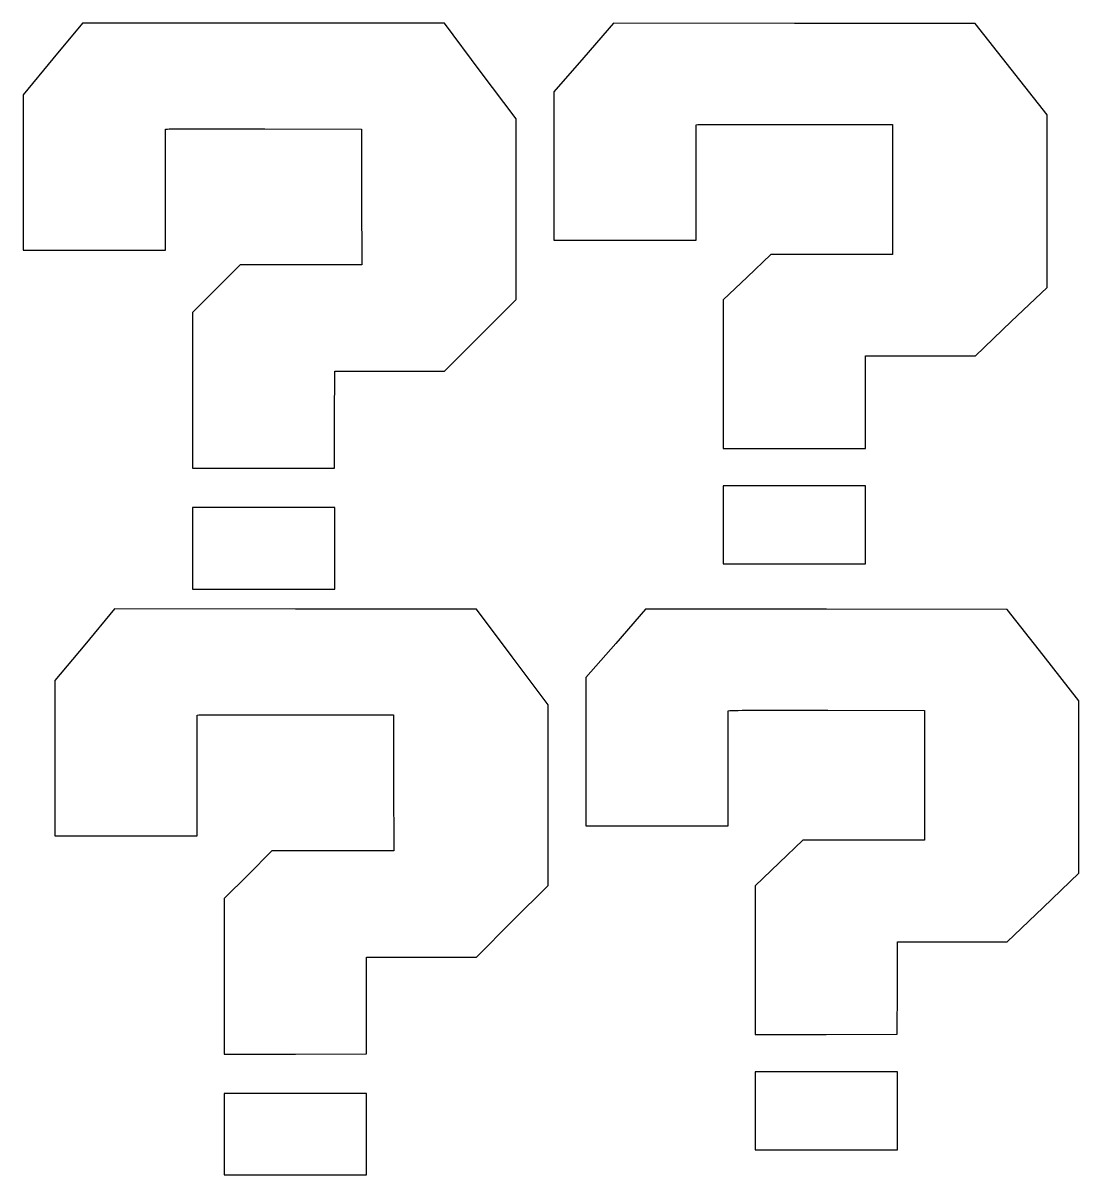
# Model space of a CAD drawing. Extents: x -149 to 151, y -115 to 123.
# Drawn here: x -149 to -89.3, y -81.3 to -16.2 of the extents above; entities that cross this region are included whole.
import ezdxf

# ---------------------------------------------------------------- set-up
doc = ezdxf.new("R2010")
doc.units = 0
doc.header["$MEASUREMENT"] = 0
doc.layers.add('LAYER_1', color=7, linetype='CONTINUOUS')

msp = doc.modelspace()

# ---------------------------------------------------------------- linework, layer by layer
at = {"layer": 'LAYER_1'}
for points, knots in [([(-123.1423, -18.8877), (-123.1423, -18.8877), (-121.115, -21.5909), (-121.115, -21.5909), (-121.115, -21.5909), (-121.115, -21.5909), (-121.1148, -26.6969), (-121.1148, -26.6969), (-121.1148, -26.6969), (-121.1148, -26.6969), (-121.1146, -31.8028), (-121.1146, -31.8028), (-121.1146, -31.8028), (-121.1146, -31.8028), (-123.1405, -33.8303), (-123.1405, -33.8303), (-123.1405, -33.8303), (-123.1405, -33.8303), (-125.1665, -35.8578), (-125.1665, -35.8578), (-125.1665, -35.8578), (-125.1665, -35.8578), (-128.2704, -35.8578), (-128.2704, -35.8578), (-128.2704, -35.8578), (-128.2704, -35.8578), (-131.3742, -35.8578), (-131.3742, -35.8578), (-131.3742, -35.8578), (-131.3742, -35.8578), (-131.3812, -38.5951), (-131.3812, -38.5951), (-131.3812, -38.5951), (-131.3812, -38.5951), (-131.3881, -41.3324), (-131.3881, -41.3324), (-131.3881, -41.3324), (-131.3881, -41.3324), (-135.4061, -41.3393), (-135.4061, -41.3393), (-135.4061, -41.3393), (-135.4061, -41.3393), (-139.4241, -41.3462), (-139.4241, -41.3462), (-139.4241, -41.3462), (-139.4241, -41.3462), (-139.4239, -36.9432), (-139.4239, -36.9432), (-139.4239, -36.9432), (-139.4239, -36.9432), (-139.4237, -32.5402), (-139.4237, -32.5402), (-139.4237, -32.5402), (-139.4237, -32.5402), (-138.0763, -31.1954), (-138.0763, -31.1954), (-138.0763, -31.1954), (-138.0763, -31.1954), (-136.7289, -29.8507), (-136.7289, -29.8507), (-136.7289, -29.8507), (-136.7289, -29.8507), (-133.2875, -29.8507), (-133.2875, -29.8507), (-133.2875, -29.8507), (-133.2875, -29.8507), (-129.8462, -29.8507), (-129.8462, -29.8507), (-129.8462, -29.8507), (-129.8462, -29.8507), (-129.8531, -26.0075), (-129.8531, -26.0075), (-129.8531, -26.0075), (-129.8531, -26.0075), (-129.86, -22.1643), (-129.86, -22.1643), (-129.86, -22.1643), (-129.86, -22.1643), (-135.3174, -22.1566), (-135.3174, -22.1566), (-135.3174, -22.1566), (-138.319, -22.1523), (-140.8147, -22.156), (-140.8635, -22.1646), (-140.8635, -22.1646), (-140.8635, -22.1646), (-140.9522, -22.1804), (-140.9522, -22.1804), (-140.9522, -22.1804), (-140.9522, -22.1804), (-140.9522, -25.5923), (-140.9522, -25.5923), (-140.9522, -25.5923), (-140.9522, -25.5923), (-140.9522, -29.0042), (-140.9522, -29.0042), (-140.9522, -29.0042), (-140.9522, -29.0042), (-144.977, -29.0042), (-144.977, -29.0042), (-144.977, -29.0042), (-144.977, -29.0042), (-149.0019, -29.0042), (-149.0019, -29.0042), (-149.0019, -29.0042), (-149.0019, -29.0042), (-149.0019, -24.6137), (-149.0019, -24.6137), (-149.0019, -24.6137), (-149.0019, -24.6137), (-149.0019, -20.2231), (-149.0019, -20.2231), (-149.0019, -20.2231), (-149.0019, -20.2231), (-147.3169, -18.1977), (-147.3169, -18.1977), (-147.3169, -18.1977), (-147.3169, -18.1977), (-145.6319, -16.1723), (-145.6319, -16.1723), (-145.6319, -16.1723), (-145.6319, -16.1723), (-135.4008, -16.1784), (-135.4008, -16.1784), (-135.4008, -16.1784), (-135.4008, -16.1784), (-125.1696, -16.1845), (-125.1696, -16.1845), (-125.1696, -16.1845), (-125.1696, -16.1845), (-123.1423, -18.8877), (-123.1423, -18.8877)], [0, 0, 0, 0, 0.0294118, 0.0294118, 0.0294118, 0.0294118, 0.0588235, 0.0588235, 0.0588235, 0.0588235, 0.0882353, 0.0882353, 0.0882353, 0.0882353, 0.1176471, 0.1176471, 0.1176471, 0.1176471, 0.1470588, 0.1470588, 0.1470588, 0.1470588, 0.1764706, 0.1764706, 0.1764706, 0.1764706, 0.2058824, 0.2058824, 0.2058824, 0.2058824, 0.2352941, 0.2352941, 0.2352941, 0.2352941, 0.2647059, 0.2647059, 0.2647059, 0.2647059, 0.2941176, 0.2941176, 0.2941176, 0.2941176, 0.3235294, 0.3235294, 0.3235294, 0.3235294, 0.3529412, 0.3529412, 0.3529412, 0.3529412, 0.3823529, 0.3823529, 0.3823529, 0.3823529, 0.4117647, 0.4117647, 0.4117647, 0.4117647, 0.4411765, 0.4411765, 0.4411765, 0.4411765, 0.4705882, 0.4705882, 0.4705882, 0.4705882, 0.5, 0.5, 0.5, 0.5, 0.5294118, 0.5294118, 0.5294118, 0.5294118, 0.5588235, 0.5588235, 0.5588235, 0.5588235, 0.5882353, 0.5882353, 0.5882353, 0.5882353, 0.6176471, 0.6176471, 0.6176471, 0.6176471, 0.6470588, 0.6470588, 0.6470588, 0.6470588, 0.6764706, 0.6764706, 0.6764706, 0.6764706, 0.7058824, 0.7058824, 0.7058824, 0.7058824, 0.7352941, 0.7352941, 0.7352941, 0.7352941, 0.7647059, 0.7647059, 0.7647059, 0.7647059, 0.7941176, 0.7941176, 0.7941176, 0.7941176, 0.8235294, 0.8235294, 0.8235294, 0.8235294, 0.8529412, 0.8529412, 0.8529412, 0.8529412, 0.8823529, 0.8823529, 0.8823529, 0.8823529, 0.9117647, 0.9117647, 0.9117647, 0.9117647, 0.9411765, 0.9411765, 0.9411765, 0.9411765, 1, 1, 1, 1]), ([(-93.1143, -18.7797), (-93.1143, -18.7797), (-91.087, -21.3616), (-91.087, -21.3616), (-91.087, -21.3616), (-91.087, -21.3616), (-91.0868, -26.2385), (-91.0868, -26.2385), (-91.0868, -26.2385), (-91.0868, -26.2385), (-91.0866, -31.1154), (-91.0866, -31.1154), (-91.0866, -31.1154), (-91.0866, -31.1154), (-93.1126, -33.0519), (-93.1126, -33.0519), (-93.1126, -33.0519), (-93.1126, -33.0519), (-95.1385, -34.9884), (-95.1385, -34.9884), (-95.1385, -34.9884), (-95.1385, -34.9884), (-98.2424, -34.9884), (-98.2424, -34.9884), (-98.2424, -34.9884), (-98.2424, -34.9884), (-101.3462, -34.9884), (-101.3462, -34.9884), (-101.3462, -34.9884), (-101.3462, -34.9884), (-101.3532, -37.6029), (-101.3532, -37.6029), (-101.3532, -37.6029), (-101.3532, -37.6029), (-101.3601, -40.2174), (-101.3601, -40.2174), (-101.3601, -40.2174), (-101.3601, -40.2174), (-105.3781, -40.224), (-105.3781, -40.224), (-105.3781, -40.224), (-105.3781, -40.224), (-109.3961, -40.2306), (-109.3961, -40.2306), (-109.3961, -40.2306), (-109.3961, -40.2306), (-109.3959, -36.0251), (-109.3959, -36.0251), (-109.3959, -36.0251), (-109.3959, -36.0251), (-109.3957, -31.8197), (-109.3957, -31.8197), (-109.3957, -31.8197), (-109.3957, -31.8197), (-108.0483, -30.5352), (-108.0483, -30.5352), (-108.0483, -30.5352), (-108.0483, -30.5352), (-106.7009, -29.2508), (-106.7009, -29.2508), (-106.7009, -29.2508), (-106.7009, -29.2508), (-103.2596, -29.2508), (-103.2596, -29.2508), (-103.2596, -29.2508), (-103.2596, -29.2508), (-99.8182, -29.2508), (-99.8182, -29.2508), (-99.8182, -29.2508), (-99.8182, -29.2508), (-99.8251, -25.58), (-99.8251, -25.58), (-99.8251, -25.58), (-99.8251, -25.58), (-99.832, -21.9093), (-99.832, -21.9093), (-99.832, -21.9093), (-99.832, -21.9093), (-105.2894, -21.9019), (-105.2894, -21.9019), (-105.2894, -21.9019), (-108.291, -21.8978), (-110.7867, -21.9013), (-110.8355, -21.9096), (-110.8355, -21.9096), (-110.8355, -21.9096), (-110.9242, -21.9247), (-110.9242, -21.9247), (-110.9242, -21.9247), (-110.9242, -21.9247), (-110.9242, -25.1835), (-110.9242, -25.1835), (-110.9242, -25.1835), (-110.9242, -25.1835), (-110.9242, -28.4423), (-110.9242, -28.4423), (-110.9242, -28.4423), (-110.9242, -28.4423), (-114.949, -28.4423), (-114.949, -28.4423), (-114.949, -28.4423), (-114.949, -28.4423), (-118.9739, -28.4423), (-118.9739, -28.4423), (-118.9739, -28.4423), (-118.9739, -28.4423), (-118.9739, -24.2487), (-118.9739, -24.2487), (-118.9739, -24.2487), (-118.9739, -24.2487), (-118.9739, -20.0552), (-118.9739, -20.0552), (-118.9739, -20.0552), (-118.9739, -20.0552), (-117.2889, -18.1206), (-117.2889, -18.1206), (-117.2889, -18.1206), (-117.2889, -18.1206), (-115.6039, -16.1861), (-115.6039, -16.1861), (-115.6039, -16.1861), (-115.6039, -16.1861), (-105.3728, -16.1919), (-105.3728, -16.1919), (-105.3728, -16.1919), (-105.3728, -16.1919), (-95.1416, -16.1977), (-95.1416, -16.1977), (-95.1416, -16.1977), (-95.1416, -16.1977), (-93.1143, -18.7797), (-93.1143, -18.7797)], [0, 0, 0, 0, 0.0294118, 0.0294118, 0.0294118, 0.0294118, 0.0588235, 0.0588235, 0.0588235, 0.0588235, 0.0882353, 0.0882353, 0.0882353, 0.0882353, 0.1176471, 0.1176471, 0.1176471, 0.1176471, 0.1470588, 0.1470588, 0.1470588, 0.1470588, 0.1764706, 0.1764706, 0.1764706, 0.1764706, 0.2058824, 0.2058824, 0.2058824, 0.2058824, 0.2352941, 0.2352941, 0.2352941, 0.2352941, 0.2647059, 0.2647059, 0.2647059, 0.2647059, 0.2941176, 0.2941176, 0.2941176, 0.2941176, 0.3235294, 0.3235294, 0.3235294, 0.3235294, 0.3529412, 0.3529412, 0.3529412, 0.3529412, 0.3823529, 0.3823529, 0.3823529, 0.3823529, 0.4117647, 0.4117647, 0.4117647, 0.4117647, 0.4411765, 0.4411765, 0.4411765, 0.4411765, 0.4705882, 0.4705882, 0.4705882, 0.4705882, 0.5, 0.5, 0.5, 0.5, 0.5294118, 0.5294118, 0.5294118, 0.5294118, 0.5588235, 0.5588235, 0.5588235, 0.5588235, 0.5882353, 0.5882353, 0.5882353, 0.5882353, 0.6176471, 0.6176471, 0.6176471, 0.6176471, 0.6470588, 0.6470588, 0.6470588, 0.6470588, 0.6764706, 0.6764706, 0.6764706, 0.6764706, 0.7058824, 0.7058824, 0.7058824, 0.7058824, 0.7352941, 0.7352941, 0.7352941, 0.7352941, 0.7647059, 0.7647059, 0.7647059, 0.7647059, 0.7941176, 0.7941176, 0.7941176, 0.7941176, 0.8235294, 0.8235294, 0.8235294, 0.8235294, 0.8529412, 0.8529412, 0.8529412, 0.8529412, 0.8823529, 0.8823529, 0.8823529, 0.8823529, 0.9117647, 0.9117647, 0.9117647, 0.9117647, 0.9411765, 0.9411765, 0.9411765, 0.9411765, 1, 1, 1, 1]), ([(-101.3465, -44.5467), (-101.3465, -44.5467), (-101.3465, -46.7504), (-101.3465, -46.7504), (-101.3465, -46.7504), (-101.3465, -46.7504), (-105.3713, -46.7504), (-105.3713, -46.7504), (-105.3713, -46.7504), (-105.3713, -46.7504), (-109.3961, -46.7504), (-109.3961, -46.7504), (-109.3961, -46.7504), (-109.3961, -46.7504), (-109.3961, -44.5467), (-109.3961, -44.5467), (-109.3961, -44.5467), (-109.3961, -44.5467), (-109.3961, -42.3429), (-109.3961, -42.3429), (-109.3961, -42.3429), (-109.3961, -42.3429), (-105.3713, -42.3429), (-105.3713, -42.3429), (-105.3713, -42.3429), (-105.3713, -42.3429), (-101.3465, -42.3429), (-101.3465, -42.3429), (-101.3465, -42.3429), (-101.3465, -42.3429), (-101.3465, -44.5467), (-101.3465, -44.5467)], [0, 0, 0, 0, 0.1111111, 0.1111111, 0.1111111, 0.1111111, 0.2222222, 0.2222222, 0.2222222, 0.2222222, 0.3333333, 0.3333333, 0.3333333, 0.3333333, 0.4444444, 0.4444444, 0.4444444, 0.4444444, 0.5555556, 0.5555556, 0.5555556, 0.5555556, 0.6666667, 0.6666667, 0.6666667, 0.6666667, 0.7777778, 0.7777778, 0.7777778, 0.7777778, 1, 1, 1, 1]), ([(-131.3745, -45.865), (-131.3745, -45.865), (-131.3745, -48.1723), (-131.3745, -48.1723), (-131.3745, -48.1723), (-131.3745, -48.1723), (-135.3993, -48.1723), (-135.3993, -48.1723), (-135.3993, -48.1723), (-135.3993, -48.1723), (-139.4241, -48.1723), (-139.4241, -48.1723), (-139.4241, -48.1723), (-139.4241, -48.1723), (-139.4241, -45.865), (-139.4241, -45.865), (-139.4241, -45.865), (-139.4241, -45.865), (-139.4241, -43.5578), (-139.4241, -43.5578), (-139.4241, -43.5578), (-139.4241, -43.5578), (-135.3993, -43.5578), (-135.3993, -43.5578), (-135.3993, -43.5578), (-135.3993, -43.5578), (-131.3745, -43.5578), (-131.3745, -43.5578), (-131.3745, -43.5578), (-131.3745, -43.5578), (-131.3745, -45.865), (-131.3745, -45.865)], [0, 0, 0, 0, 0.1111111, 0.1111111, 0.1111111, 0.1111111, 0.2222222, 0.2222222, 0.2222222, 0.2222222, 0.3333333, 0.3333333, 0.3333333, 0.3333333, 0.4444444, 0.4444444, 0.4444444, 0.4444444, 0.5555556, 0.5555556, 0.5555556, 0.5555556, 0.6666667, 0.6666667, 0.6666667, 0.6666667, 0.7777778, 0.7777778, 0.7777778, 0.7777778, 1, 1, 1, 1]), ([(-121.3353, -52.0127), (-121.3353, -52.0127), (-119.308, -54.7159), (-119.308, -54.7159), (-119.308, -54.7159), (-119.308, -54.7159), (-119.3078, -59.8219), (-119.3078, -59.8219), (-119.3078, -59.8219), (-119.3078, -59.8219), (-119.3075, -64.9278), (-119.3075, -64.9278), (-119.3075, -64.9278), (-119.3075, -64.9278), (-121.3335, -66.9553), (-121.3335, -66.9553), (-121.3335, -66.9553), (-121.3335, -66.9553), (-123.3595, -68.9827), (-123.3595, -68.9827), (-123.3595, -68.9827), (-123.3595, -68.9827), (-126.4634, -68.9827), (-126.4634, -68.9827), (-126.4634, -68.9827), (-126.4634, -68.9827), (-129.5672, -68.9827), (-129.5672, -68.9827), (-129.5672, -68.9827), (-129.5672, -68.9827), (-129.5741, -71.7201), (-129.5741, -71.7201), (-129.5741, -71.7201), (-129.5741, -71.7201), (-129.5811, -74.4574), (-129.5811, -74.4574), (-129.5811, -74.4574), (-129.5811, -74.4574), (-133.5991, -74.4643), (-133.5991, -74.4643), (-133.5991, -74.4643), (-133.5991, -74.4643), (-137.6171, -74.4712), (-137.6171, -74.4712), (-137.6171, -74.4712), (-137.6171, -74.4712), (-137.6169, -70.0682), (-137.6169, -70.0682), (-137.6169, -70.0682), (-137.6169, -70.0682), (-137.6167, -65.6652), (-137.6167, -65.6652), (-137.6167, -65.6652), (-137.6167, -65.6652), (-136.2693, -64.3204), (-136.2693, -64.3204), (-136.2693, -64.3204), (-136.2693, -64.3204), (-134.9219, -62.9756), (-134.9219, -62.9756), (-134.9219, -62.9756), (-134.9219, -62.9756), (-131.4805, -62.9756), (-131.4805, -62.9756), (-131.4805, -62.9756), (-131.4805, -62.9756), (-128.0392, -62.9756), (-128.0392, -62.9756), (-128.0392, -62.9756), (-128.0392, -62.9756), (-128.0461, -59.1325), (-128.0461, -59.1325), (-128.0461, -59.1325), (-128.0461, -59.1325), (-128.053, -55.2893), (-128.053, -55.2893), (-128.053, -55.2893), (-128.053, -55.2893), (-133.5104, -55.2816), (-133.5104, -55.2816), (-133.5104, -55.2816), (-136.512, -55.2773), (-139.0077, -55.2809), (-139.0565, -55.2896), (-139.0565, -55.2896), (-139.0565, -55.2896), (-139.1452, -55.3054), (-139.1452, -55.3054), (-139.1452, -55.3054), (-139.1452, -55.3054), (-139.1452, -58.7173), (-139.1452, -58.7173), (-139.1452, -58.7173), (-139.1452, -58.7173), (-139.1452, -62.1292), (-139.1452, -62.1292), (-139.1452, -62.1292), (-139.1452, -62.1292), (-143.17, -62.1292), (-143.17, -62.1292), (-143.17, -62.1292), (-143.17, -62.1292), (-147.1949, -62.1292), (-147.1949, -62.1292), (-147.1949, -62.1292), (-147.1949, -62.1292), (-147.1949, -57.7387), (-147.1949, -57.7387), (-147.1949, -57.7387), (-147.1949, -57.7387), (-147.1949, -53.3481), (-147.1949, -53.3481), (-147.1949, -53.3481), (-147.1949, -53.3481), (-145.5099, -51.3227), (-145.5099, -51.3227), (-145.5099, -51.3227), (-145.5099, -51.3227), (-143.8249, -49.2973), (-143.8249, -49.2973), (-143.8249, -49.2973), (-143.8249, -49.2973), (-133.5937, -49.3034), (-133.5937, -49.3034), (-133.5937, -49.3034), (-133.5937, -49.3034), (-123.3626, -49.3095), (-123.3626, -49.3095), (-123.3626, -49.3095), (-123.3626, -49.3095), (-121.3353, -52.0127), (-121.3353, -52.0127)], [0, 0, 0, 0, 0.0294118, 0.0294118, 0.0294118, 0.0294118, 0.0588235, 0.0588235, 0.0588235, 0.0588235, 0.0882353, 0.0882353, 0.0882353, 0.0882353, 0.1176471, 0.1176471, 0.1176471, 0.1176471, 0.1470588, 0.1470588, 0.1470588, 0.1470588, 0.1764706, 0.1764706, 0.1764706, 0.1764706, 0.2058824, 0.2058824, 0.2058824, 0.2058824, 0.2352941, 0.2352941, 0.2352941, 0.2352941, 0.2647059, 0.2647059, 0.2647059, 0.2647059, 0.2941176, 0.2941176, 0.2941176, 0.2941176, 0.3235294, 0.3235294, 0.3235294, 0.3235294, 0.3529412, 0.3529412, 0.3529412, 0.3529412, 0.3823529, 0.3823529, 0.3823529, 0.3823529, 0.4117647, 0.4117647, 0.4117647, 0.4117647, 0.4411765, 0.4411765, 0.4411765, 0.4411765, 0.4705882, 0.4705882, 0.4705882, 0.4705882, 0.5, 0.5, 0.5, 0.5, 0.5294118, 0.5294118, 0.5294118, 0.5294118, 0.5588235, 0.5588235, 0.5588235, 0.5588235, 0.5882353, 0.5882353, 0.5882353, 0.5882353, 0.6176471, 0.6176471, 0.6176471, 0.6176471, 0.6470588, 0.6470588, 0.6470588, 0.6470588, 0.6764706, 0.6764706, 0.6764706, 0.6764706, 0.7058824, 0.7058824, 0.7058824, 0.7058824, 0.7352941, 0.7352941, 0.7352941, 0.7352941, 0.7647059, 0.7647059, 0.7647059, 0.7647059, 0.7941176, 0.7941176, 0.7941176, 0.7941176, 0.8235294, 0.8235294, 0.8235294, 0.8235294, 0.8529412, 0.8529412, 0.8529412, 0.8529412, 0.8823529, 0.8823529, 0.8823529, 0.8823529, 0.9117647, 0.9117647, 0.9117647, 0.9117647, 0.9411765, 0.9411765, 0.9411765, 0.9411765, 1, 1, 1, 1]), ([(-91.3073, -51.9046), (-91.3073, -51.9046), (-89.28, -54.4866), (-89.28, -54.4866), (-89.28, -54.4866), (-89.28, -54.4866), (-89.2798, -59.3635), (-89.2798, -59.3635), (-89.2798, -59.3635), (-89.2798, -59.3635), (-89.2796, -64.2403), (-89.2796, -64.2403), (-89.2796, -64.2403), (-89.2796, -64.2403), (-91.3056, -66.1769), (-91.3056, -66.1769), (-91.3056, -66.1769), (-91.3056, -66.1769), (-93.3315, -68.1134), (-93.3315, -68.1134), (-93.3315, -68.1134), (-93.3315, -68.1134), (-96.4354, -68.1134), (-96.4354, -68.1134), (-96.4354, -68.1134), (-96.4354, -68.1134), (-99.5392, -68.1134), (-99.5392, -68.1134), (-99.5392, -68.1134), (-99.5392, -68.1134), (-99.5462, -70.7279), (-99.5462, -70.7279), (-99.5462, -70.7279), (-99.5462, -70.7279), (-99.5531, -73.3424), (-99.5531, -73.3424), (-99.5531, -73.3424), (-99.5531, -73.3424), (-103.5711, -73.349), (-103.5711, -73.349), (-103.5711, -73.349), (-103.5711, -73.349), (-107.5891, -73.3556), (-107.5891, -73.3556), (-107.5891, -73.3556), (-107.5891, -73.3556), (-107.5889, -69.1501), (-107.5889, -69.1501), (-107.5889, -69.1501), (-107.5889, -69.1501), (-107.5887, -64.9446), (-107.5887, -64.9446), (-107.5887, -64.9446), (-107.5887, -64.9446), (-106.2413, -63.6602), (-106.2413, -63.6602), (-106.2413, -63.6602), (-106.2413, -63.6602), (-104.8939, -62.3758), (-104.8939, -62.3758), (-104.8939, -62.3758), (-104.8939, -62.3758), (-101.4526, -62.3758), (-101.4526, -62.3758), (-101.4526, -62.3758), (-101.4526, -62.3758), (-98.0112, -62.3758), (-98.0112, -62.3758), (-98.0112, -62.3758), (-98.0112, -62.3758), (-98.0181, -58.705), (-98.0181, -58.705), (-98.0181, -58.705), (-98.0181, -58.705), (-98.025, -55.0342), (-98.025, -55.0342), (-98.025, -55.0342), (-98.025, -55.0342), (-103.4824, -55.0269), (-103.4824, -55.0269), (-103.4824, -55.0269), (-106.484, -55.0228), (-108.9797, -55.0263), (-109.0285, -55.0346), (-109.0285, -55.0346), (-109.0285, -55.0346), (-109.1172, -55.0496), (-109.1172, -55.0496), (-109.1172, -55.0496), (-109.1172, -55.0496), (-109.1172, -58.3085), (-109.1172, -58.3085), (-109.1172, -58.3085), (-109.1172, -58.3085), (-109.1172, -61.5673), (-109.1172, -61.5673), (-109.1172, -61.5673), (-109.1172, -61.5673), (-113.142, -61.5673), (-113.142, -61.5673), (-113.142, -61.5673), (-113.142, -61.5673), (-117.1669, -61.5673), (-117.1669, -61.5673), (-117.1669, -61.5673), (-117.1669, -61.5673), (-117.1669, -57.3737), (-117.1669, -57.3737), (-117.1669, -57.3737), (-117.1669, -57.3737), (-117.1669, -53.1802), (-117.1669, -53.1802), (-117.1669, -53.1802), (-117.1669, -53.1802), (-115.4819, -51.2456), (-115.4819, -51.2456), (-115.4819, -51.2456), (-115.4819, -51.2456), (-113.7969, -49.3111), (-113.7969, -49.3111), (-113.7969, -49.3111), (-113.7969, -49.3111), (-103.5658, -49.3169), (-103.5658, -49.3169), (-103.5658, -49.3169), (-103.5658, -49.3169), (-93.3346, -49.3227), (-93.3346, -49.3227), (-93.3346, -49.3227), (-93.3346, -49.3227), (-91.3073, -51.9046), (-91.3073, -51.9046)], [0, 0, 0, 0, 0.0294118, 0.0294118, 0.0294118, 0.0294118, 0.0588235, 0.0588235, 0.0588235, 0.0588235, 0.0882353, 0.0882353, 0.0882353, 0.0882353, 0.1176471, 0.1176471, 0.1176471, 0.1176471, 0.1470588, 0.1470588, 0.1470588, 0.1470588, 0.1764706, 0.1764706, 0.1764706, 0.1764706, 0.2058824, 0.2058824, 0.2058824, 0.2058824, 0.2352941, 0.2352941, 0.2352941, 0.2352941, 0.2647059, 0.2647059, 0.2647059, 0.2647059, 0.2941176, 0.2941176, 0.2941176, 0.2941176, 0.3235294, 0.3235294, 0.3235294, 0.3235294, 0.3529412, 0.3529412, 0.3529412, 0.3529412, 0.3823529, 0.3823529, 0.3823529, 0.3823529, 0.4117647, 0.4117647, 0.4117647, 0.4117647, 0.4411765, 0.4411765, 0.4411765, 0.4411765, 0.4705882, 0.4705882, 0.4705882, 0.4705882, 0.5, 0.5, 0.5, 0.5, 0.5294118, 0.5294118, 0.5294118, 0.5294118, 0.5588235, 0.5588235, 0.5588235, 0.5588235, 0.5882353, 0.5882353, 0.5882353, 0.5882353, 0.6176471, 0.6176471, 0.6176471, 0.6176471, 0.6470588, 0.6470588, 0.6470588, 0.6470588, 0.6764706, 0.6764706, 0.6764706, 0.6764706, 0.7058824, 0.7058824, 0.7058824, 0.7058824, 0.7352941, 0.7352941, 0.7352941, 0.7352941, 0.7647059, 0.7647059, 0.7647059, 0.7647059, 0.7941176, 0.7941176, 0.7941176, 0.7941176, 0.8235294, 0.8235294, 0.8235294, 0.8235294, 0.8529412, 0.8529412, 0.8529412, 0.8529412, 0.8823529, 0.8823529, 0.8823529, 0.8823529, 0.9117647, 0.9117647, 0.9117647, 0.9117647, 0.9411765, 0.9411765, 0.9411765, 0.9411765, 1, 1, 1, 1]), ([(-99.5395, -77.6717), (-99.5395, -77.6717), (-99.5395, -79.8754), (-99.5395, -79.8754), (-99.5395, -79.8754), (-99.5395, -79.8754), (-103.5643, -79.8754), (-103.5643, -79.8754), (-103.5643, -79.8754), (-103.5643, -79.8754), (-107.5891, -79.8754), (-107.5891, -79.8754), (-107.5891, -79.8754), (-107.5891, -79.8754), (-107.5891, -77.6717), (-107.5891, -77.6717), (-107.5891, -77.6717), (-107.5891, -77.6717), (-107.5891, -75.4679), (-107.5891, -75.4679), (-107.5891, -75.4679), (-107.5891, -75.4679), (-103.5643, -75.4679), (-103.5643, -75.4679), (-103.5643, -75.4679), (-103.5643, -75.4679), (-99.5395, -75.4679), (-99.5395, -75.4679), (-99.5395, -75.4679), (-99.5395, -75.4679), (-99.5395, -77.6717), (-99.5395, -77.6717)], [0, 0, 0, 0, 0.1111111, 0.1111111, 0.1111111, 0.1111111, 0.2222222, 0.2222222, 0.2222222, 0.2222222, 0.3333333, 0.3333333, 0.3333333, 0.3333333, 0.4444444, 0.4444444, 0.4444444, 0.4444444, 0.5555556, 0.5555556, 0.5555556, 0.5555556, 0.6666667, 0.6666667, 0.6666667, 0.6666667, 0.7777778, 0.7777778, 0.7777778, 0.7777778, 1, 1, 1, 1]), ([(-129.5675, -78.99), (-129.5675, -78.99), (-129.5675, -81.2973), (-129.5675, -81.2973), (-129.5675, -81.2973), (-129.5675, -81.2973), (-133.5923, -81.2973), (-133.5923, -81.2973), (-133.5923, -81.2973), (-133.5923, -81.2973), (-137.6171, -81.2973), (-137.6171, -81.2973), (-137.6171, -81.2973), (-137.6171, -81.2973), (-137.6171, -78.99), (-137.6171, -78.99), (-137.6171, -78.99), (-137.6171, -78.99), (-137.6171, -76.6828), (-137.6171, -76.6828), (-137.6171, -76.6828), (-137.6171, -76.6828), (-133.5923, -76.6828), (-133.5923, -76.6828), (-133.5923, -76.6828), (-133.5923, -76.6828), (-129.5675, -76.6828), (-129.5675, -76.6828), (-129.5675, -76.6828), (-129.5675, -76.6828), (-129.5675, -78.99), (-129.5675, -78.99)], [0, 0, 0, 0, 0.1111111, 0.1111111, 0.1111111, 0.1111111, 0.2222222, 0.2222222, 0.2222222, 0.2222222, 0.3333333, 0.3333333, 0.3333333, 0.3333333, 0.4444444, 0.4444444, 0.4444444, 0.4444444, 0.5555556, 0.5555556, 0.5555556, 0.5555556, 0.6666667, 0.6666667, 0.6666667, 0.6666667, 0.7777778, 0.7777778, 0.7777778, 0.7777778, 1, 1, 1, 1])]:
    msp.add_open_spline(points, degree=3, knots=knots, dxfattribs=at)

doc.saveas('drawing.dxf')
